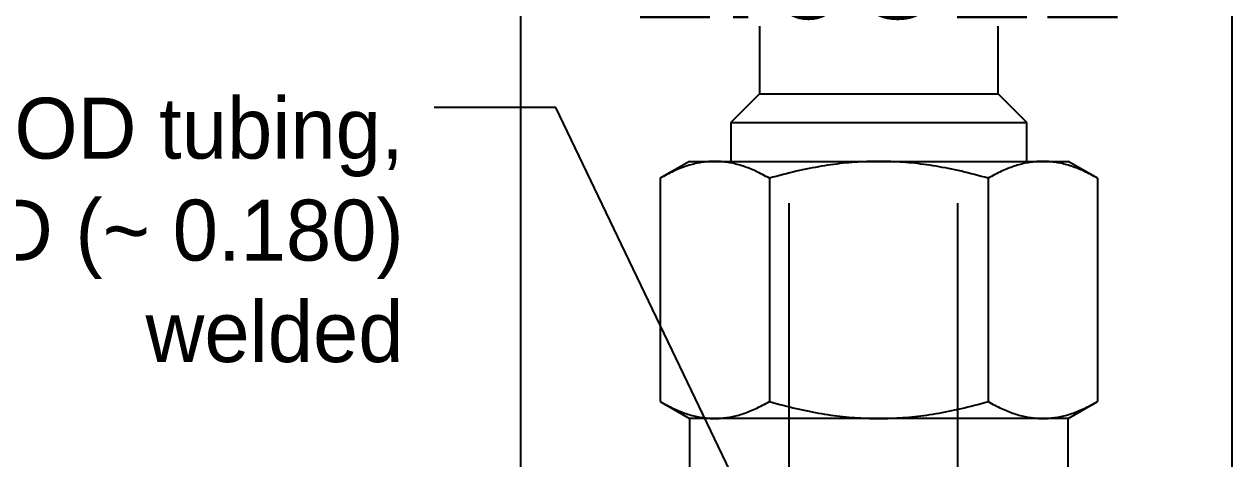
# Model space of a CAD drawing. Extents: x 22.1 to 29.7, y -15.3 to -5.1.
# Drawn here: x 24.506 to 26.293, y -7.217 to -6.575 of the extents above; entities that cross this region are included whole.
import ezdxf
from ezdxf import colors
from ezdxf.entities.mleader import LeaderData, LeaderLine
from ezdxf.math import Vec2, Vec3

# ---------------------------------------------------------------- set-up
doc = ezdxf.new("R2010")
doc.units = 0
doc.header["$MEASUREMENT"] = 0
doc.layers.get('0').update_dxf_attribs({"linetype": 'CONTINUOUS'})
doc.layers.get('Defpoints').update_dxf_attribs({"linetype": 'CONTINUOUS'})
doc.layers.add('TRMODEL1', color=7, linetype='CONTINUOUS')
doc.dimstyles.get("Standard").update_dxf_attribs({"dimtxt": 0.18, "dimasz": 0.18, "dimexe": 0.18, "dimexo": 0.0625, "dimgap": 0.09, "dimtad": 0, "dimtih": 1, "dimtoh": 1, "dimdec": 4, "dimzin": 0, "dimdsep": 46, "dimtxsty": 'Standard', "dimcen": 0.09, "dimadec": 0, "dimazin": 0, "dimtfac": 1, "dimtdec": 4, "dimtofl": 0, "dimtmove": 0, "dimatfit": 3, "dimfxl": 1, "dimtolj": 1, "dimtzin": 0, "dimarcsym": 0})

# ---------------------------------------------------------------- blocks, each defined once
blk = doc.blocks.new('*D20')
at = {"color": 0, "linetype": 'Continuous', "lineweight": -2, "transparency": 16777216}
for p, q in [((25.2398, -7.3532), (25.2398, -6.2978)), ((26.291, -7.3532), (26.291, -6.2978)), ((25.0598, -6.4778), (24.8798, -6.4778)), ((26.471, -6.4778), (26.651, -6.4778))]:
    blk.add_line(p, q, dxfattribs=at)
at = {"color": 0, "linetype": 'Continuous', "transparency": 16777216}
for points in [[(25.0598, -6.4478), (25.0598, -6.5078), (25.2398, -6.4778)], [(26.471, -6.4478), (26.471, -6.5078), (26.291, -6.4778)]]:
    blk.add_solid(points, dxfattribs=at)
at = {"layer": 'Defpoints', "color": 0, "linetype": 'Continuous', "transparency": 16777216}
for p in [(26.291, -6.4778), (25.2398, -7.4157), (26.291, -7.4157)]:
    blk.add_point(p, dxfattribs=at)
at = {"color": 0, "linetype": 'Continuous', "transparency": 16777216, "insert": (25.7654, -6.4778), "char_height": 0.18, "attachment_point": 5}
blk.add_mtext('\\A1;1.0511', dxfattribs=at)

msp = doc.modelspace()

# ---------------------------------------------------------------- linework, layer by layer
at = {"color": 0, "linetype": 'Continuous'}
for p, q in [((25.63551, -6.8395), (25.63551, -7.51999)), ((25.88551, -7.51999), (25.88551, -6.8395))]:
    msp.add_line(p, q, dxfattribs=at)
at = {"layer": 'TRMODEL1', "color": 252, "linetype": 'Continuous'}
for p, q in [((25.59245, -6.57766), (25.59245, -6.67766)), ((25.94495, -6.67766), (25.94495, -6.57766)), ((25.59245, -6.67766), (25.54995, -6.72016)), ((25.59245, -6.67766), (25.94495, -6.67766)), ((25.98745, -6.72016), (25.94495, -6.67766)), ((25.54995, -6.72016), (25.98745, -6.72016)), ((25.54995, -6.72016), (25.54995, -6.77766)), ((25.98745, -6.77766), (25.98745, -6.72016)), ((25.4887, -6.77766), (25.44539, -6.80267)), ((25.4628, -6.79347), (25.46037, -6.79464)), ((25.4652, -6.79234), (25.4628, -6.79347)), ((25.46759, -6.79126), (25.4652, -6.79234)), ((25.46996, -6.79022), (25.46759, -6.79126)), ((25.47231, -6.78923), (25.46996, -6.79022)), ((25.47465, -6.78828), (25.47231, -6.78923)), ((25.47697, -6.78737), (25.47465, -6.78828)), ((25.47928, -6.7865), (25.47697, -6.78737)), ((25.48158, -6.78567), (25.47928, -6.7865)), ((25.48387, -6.78489), (25.48158, -6.78567)), ((25.48614, -6.78415), (25.48387, -6.78489)), ((25.48841, -6.78345), (25.48614, -6.78415)), ((25.49067, -6.78279), (25.48841, -6.78345)), ((25.4887, -6.77766), (25.52622, -6.77766)), ((25.49292, -6.78217), (25.49067, -6.78279)), ((25.49516, -6.78159), (25.49292, -6.78217)), ((25.49739, -6.78105), (25.49516, -6.78159)), ((25.49962, -6.78055), (25.49739, -6.78105)), ((25.50185, -6.78009), (25.49962, -6.78055)), ((25.50407, -6.77967), (25.50185, -6.78009)), ((25.50628, -6.77929), (25.50407, -6.77967)), ((25.5085, -6.77895), (25.50628, -6.77929)), ((25.51071, -6.77865), (25.5085, -6.77895)), ((25.51292, -6.77838), (25.51071, -6.77865)), ((25.51513, -6.77816), (25.51292, -6.77838)), ((25.51735, -6.77798), (25.51513, -6.77816)), ((25.51956, -6.77784), (25.51735, -6.77798)), ((25.52177, -6.77774), (25.51956, -6.77784)), ((25.52399, -6.77768), (25.52177, -6.77774)), ((25.52622, -6.77766), (25.52399, -6.77768)), ((25.52844, -6.77768), (25.52622, -6.77766)), ((25.52622, -6.77766), (25.7687, -6.77766)), ((25.53066, -6.77774), (25.52844, -6.77768)), ((25.53287, -6.77784), (25.53066, -6.77774)), ((25.53509, -6.77798), (25.53287, -6.77784)), ((25.5373, -6.77816), (25.53509, -6.77798)), ((25.53951, -6.77838), (25.5373, -6.77816)), ((25.54172, -6.77865), (25.53951, -6.77838)), ((25.54393, -6.77895), (25.54172, -6.77865)), ((25.54615, -6.77929), (25.54393, -6.77895)), ((25.54836, -6.77967), (25.54615, -6.77929)), ((25.55058, -6.78009), (25.54836, -6.77967)), ((25.55281, -6.78055), (25.55058, -6.78009)), ((25.55504, -6.78105), (25.55281, -6.78055)), ((25.55727, -6.78159), (25.55504, -6.78105)), ((25.55951, -6.78217), (25.55727, -6.78159)), ((25.56176, -6.78279), (25.55951, -6.78217)), ((25.56402, -6.78345), (25.56176, -6.78279)), ((25.56629, -6.78415), (25.56402, -6.78345)), ((25.56856, -6.78489), (25.56629, -6.78415)), ((25.57085, -6.78567), (25.56856, -6.78489)), ((25.57315, -6.7865), (25.57085, -6.78567)), ((25.57546, -6.78737), (25.57315, -6.7865)), ((25.57778, -6.78828), (25.57546, -6.78737)), ((25.58012, -6.78923), (25.57778, -6.78828)), ((25.58248, -6.79022), (25.58012, -6.78923)), ((25.58485, -6.79126), (25.58248, -6.79022)), ((25.58723, -6.79234), (25.58485, -6.79126)), ((25.58964, -6.79347), (25.58723, -6.79234)), ((25.59206, -6.79464), (25.58964, -6.79347)), ((25.64186, -6.79347), (25.63702, -6.79464)), ((25.64667, -6.79234), (25.64186, -6.79347)), ((25.65144, -6.79126), (25.64667, -6.79234)), ((25.65618, -6.79022), (25.65144, -6.79126)), ((25.66089, -6.78923), (25.65618, -6.79022)), ((25.66557, -6.78828), (25.66089, -6.78923)), ((25.67021, -6.78737), (25.66557, -6.78828)), ((25.67484, -6.7865), (25.67021, -6.78737)), ((25.67943, -6.78567), (25.67484, -6.7865)), ((25.68401, -6.78489), (25.67943, -6.78567)), ((25.68856, -6.78415), (25.68401, -6.78489)), ((25.69309, -6.78345), (25.68856, -6.78415)), ((25.69761, -6.78279), (25.69309, -6.78345)), ((25.70211, -6.78217), (25.69761, -6.78279)), ((25.70659, -6.78159), (25.70211, -6.78217)), ((25.71106, -6.78105), (25.70659, -6.78159)), ((25.71552, -6.78055), (25.71106, -6.78105)), ((25.71997, -6.78009), (25.71552, -6.78055)), ((25.72441, -6.77967), (25.71997, -6.78009)), ((25.72884, -6.77929), (25.72441, -6.77967)), ((25.73327, -6.77895), (25.72884, -6.77929)), ((25.73769, -6.77865), (25.73327, -6.77895)), ((25.74212, -6.77838), (25.73769, -6.77865)), ((25.74654, -6.77816), (25.74212, -6.77838)), ((25.75096, -6.77798), (25.74654, -6.77816)), ((25.75539, -6.77784), (25.75096, -6.77798)), ((25.75982, -6.77774), (25.75539, -6.77784)), ((25.76426, -6.77768), (25.75982, -6.77774)), ((25.7687, -6.77766), (25.76426, -6.77768)), ((25.7687, -6.77766), (26.01119, -6.77766)), ((25.77315, -6.77768), (25.7687, -6.77766)), ((25.77759, -6.77774), (25.77315, -6.77768)), ((25.78202, -6.77784), (25.77759, -6.77774)), ((25.78644, -6.77798), (25.78202, -6.77784)), ((25.79087, -6.77816), (25.78644, -6.77798)), ((25.79529, -6.77838), (25.79087, -6.77816)), ((25.79971, -6.77865), (25.79529, -6.77838)), ((25.80414, -6.77895), (25.79971, -6.77865)), ((25.80856, -6.77929), (25.80414, -6.77895)), ((25.813, -6.77967), (25.80856, -6.77929)), ((25.81744, -6.78009), (25.813, -6.77967)), ((25.82189, -6.78055), (25.81744, -6.78009)), ((25.82635, -6.78105), (25.82189, -6.78055)), ((25.83082, -6.78159), (25.82635, -6.78105)), ((25.8353, -6.78217), (25.83082, -6.78159)), ((25.8398, -6.78279), (25.8353, -6.78217)), ((25.84431, -6.78345), (25.8398, -6.78279)), ((25.84885, -6.78415), (25.84431, -6.78345)), ((25.8534, -6.78489), (25.84885, -6.78415)), ((25.85797, -6.78567), (25.8534, -6.78489)), ((25.86257, -6.7865), (25.85797, -6.78567)), ((25.86719, -6.78737), (25.86257, -6.7865)), ((25.87184, -6.78828), (25.86719, -6.78737)), ((25.87652, -6.78923), (25.87184, -6.78828)), ((25.88122, -6.79022), (25.87652, -6.78923)), ((25.88596, -6.79126), (25.88122, -6.79022)), ((25.89073, -6.79234), (25.88596, -6.79126)), ((25.89554, -6.79347), (25.89073, -6.79234)), ((25.90039, -6.79464), (25.89554, -6.79347)), ((25.94777, -6.79347), (25.94535, -6.79464)), ((25.95017, -6.79234), (25.94777, -6.79347)), ((25.95256, -6.79126), (25.95017, -6.79234)), ((25.95493, -6.79022), (25.95256, -6.79126)), ((25.95728, -6.78923), (25.95493, -6.79022)), ((25.95962, -6.78828), (25.95728, -6.78923)), ((25.96195, -6.78737), (25.95962, -6.78828)), ((25.96426, -6.7865), (25.96195, -6.78737)), ((25.96656, -6.78567), (25.96426, -6.7865)), ((25.96884, -6.78489), (25.96656, -6.78567)), ((25.97112, -6.78415), (25.96884, -6.78489)), ((25.97339, -6.78345), (25.97112, -6.78415)), ((25.97564, -6.78279), (25.97339, -6.78345)), ((25.97789, -6.78217), (25.97564, -6.78279)), ((25.98013, -6.78159), (25.97789, -6.78217)), ((25.98237, -6.78105), (25.98013, -6.78159)), ((25.9846, -6.78055), (25.98237, -6.78105)), ((25.98682, -6.78009), (25.9846, -6.78055)), ((25.98904, -6.77967), (25.98682, -6.78009)), ((25.99126, -6.77929), (25.98904, -6.77967)), ((25.99347, -6.77895), (25.99126, -6.77929)), ((25.99569, -6.77865), (25.99347, -6.77895)), ((25.9979, -6.77838), (25.99569, -6.77865)), ((26.00011, -6.77816), (25.9979, -6.77838)), ((26.00232, -6.77798), (26.00011, -6.77816)), ((26.00453, -6.77784), (26.00232, -6.77798)), ((26.00675, -6.77774), (26.00453, -6.77784)), ((26.00897, -6.77768), (26.00675, -6.77774)), ((26.01119, -6.77766), (26.00897, -6.77768)), ((26.01341, -6.77768), (26.01119, -6.77766)), ((26.01119, -6.77766), (26.0487, -6.77766)), ((26.01563, -6.77774), (26.01341, -6.77768)), ((26.01785, -6.77784), (26.01563, -6.77774)), ((26.02006, -6.77798), (26.01785, -6.77784)), ((26.02227, -6.77816), (26.02006, -6.77798)), ((26.02448, -6.77838), (26.02227, -6.77816)), ((26.02669, -6.77865), (26.02448, -6.77838)), ((26.02891, -6.77895), (26.02669, -6.77865)), ((26.03112, -6.77929), (26.02891, -6.77895)), ((26.03334, -6.77967), (26.03112, -6.77929)), ((26.03556, -6.78009), (26.03334, -6.77967)), ((26.03778, -6.78055), (26.03556, -6.78009)), ((26.04001, -6.78105), (26.03778, -6.78055)), ((26.04225, -6.78159), (26.04001, -6.78105)), ((26.04449, -6.78217), (26.04225, -6.78159)), ((26.04674, -6.78279), (26.04449, -6.78217)), ((26.04899, -6.78345), (26.04674, -6.78279)), ((26.09202, -6.80267), (26.0487, -6.77766)), ((26.05126, -6.78415), (26.04899, -6.78345)), ((26.05354, -6.78489), (26.05126, -6.78415)), ((26.05582, -6.78567), (26.05354, -6.78489)), ((26.05812, -6.7865), (26.05582, -6.78567)), ((26.06043, -6.78737), (26.05812, -6.7865)), ((26.06276, -6.78828), (26.06043, -6.78737)), ((26.0651, -6.78923), (26.06276, -6.78828)), ((26.06745, -6.79022), (26.0651, -6.78923)), ((26.06982, -6.79126), (26.06745, -6.79022)), ((26.07221, -6.79234), (26.06982, -6.79126)), ((26.07461, -6.79347), (26.07221, -6.79234)), ((26.07703, -6.79464), (26.07461, -6.79347)), ((25.44794, -6.80121), (25.44539, -6.80267)), ((25.44539, -6.80267), (25.44539, -7.13265)), ((25.45047, -6.7998), (25.44794, -6.80121)), ((25.45298, -6.79844), (25.45047, -6.7998)), ((25.45547, -6.79713), (25.45298, -6.79844)), ((25.45793, -6.79586), (25.45547, -6.79713)), ((25.46037, -6.79464), (25.45793, -6.79586)), ((25.5945, -6.79586), (25.59206, -6.79464)), ((25.59696, -6.79713), (25.5945, -6.79586)), ((25.59945, -6.79844), (25.59696, -6.79713)), ((25.60196, -6.7998), (25.59945, -6.79844)), ((25.60449, -6.80121), (25.60196, -6.7998)), ((25.60704, -6.80267), (25.60449, -6.80121)), ((25.61216, -6.80121), (25.60704, -6.80267)), ((25.60704, -6.80267), (25.60704, -7.13265)), ((25.61722, -6.7998), (25.61216, -6.80121)), ((25.62224, -6.79844), (25.61722, -6.7998)), ((25.62721, -6.79713), (25.62224, -6.79844)), ((25.63213, -6.79586), (25.62721, -6.79713)), ((25.63702, -6.79464), (25.63213, -6.79586)), ((25.90527, -6.79586), (25.90039, -6.79464)), ((25.9102, -6.79713), (25.90527, -6.79586)), ((25.91517, -6.79844), (25.9102, -6.79713)), ((25.92019, -6.7998), (25.91517, -6.79844)), ((25.92525, -6.80121), (25.92019, -6.7998)), ((25.93036, -6.80267), (25.92525, -6.80121)), ((25.93292, -6.80121), (25.93036, -6.80267)), ((25.93036, -6.80267), (25.93036, -7.13265)), ((25.93545, -6.7998), (25.93292, -6.80121)), ((25.93796, -6.79844), (25.93545, -6.7998)), ((25.94044, -6.79713), (25.93796, -6.79844)), ((25.9429, -6.79586), (25.94044, -6.79713)), ((25.94535, -6.79464), (25.9429, -6.79586)), ((26.07948, -6.79586), (26.07703, -6.79464)), ((26.08194, -6.79713), (26.07948, -6.79586)), ((26.08442, -6.79844), (26.08194, -6.79713)), ((26.08693, -6.7998), (26.08442, -6.79844)), ((26.08946, -6.80121), (26.08693, -6.7998)), ((26.09202, -6.80267), (26.08946, -6.80121)), ((26.09202, -6.80267), (26.09202, -7.13265)), ((25.44539, -7.13265), (25.44794, -7.13411)), ((25.44539, -7.13265), (25.4887, -7.15766)), ((25.60449, -7.13411), (25.60704, -7.13265)), ((25.60704, -7.13265), (25.61216, -7.13411)), ((25.92525, -7.13411), (25.93036, -7.13265)), ((25.93036, -7.13265), (25.93292, -7.13411)), ((26.0487, -7.15766), (26.09202, -7.13265)), ((26.08946, -7.13411), (26.09202, -7.13265)), ((25.44794, -7.13411), (25.45047, -7.13552)), ((25.45047, -7.13552), (25.45298, -7.13688)), ((25.45298, -7.13688), (25.45547, -7.13819)), ((25.45547, -7.13819), (25.45793, -7.13945)), ((25.45793, -7.13945), (25.46037, -7.14067)), ((25.46037, -7.14067), (25.4628, -7.14184)), ((25.4628, -7.14184), (25.4652, -7.14297)), ((25.4652, -7.14297), (25.46759, -7.14405)), ((25.46759, -7.14405), (25.46996, -7.14509)), ((25.46996, -7.14509), (25.47231, -7.14609)), ((25.47231, -7.14609), (25.47465, -7.14704)), ((25.47465, -7.14704), (25.47697, -7.14795)), ((25.47697, -7.14795), (25.47928, -7.14882)), ((25.47928, -7.14882), (25.48158, -7.14964)), ((25.48158, -7.14964), (25.48387, -7.15042)), ((25.48387, -7.15042), (25.48614, -7.15117)), ((25.56629, -7.15117), (25.56856, -7.15042)), ((25.56856, -7.15042), (25.57085, -7.14964)), ((25.57085, -7.14964), (25.57315, -7.14882)), ((25.57315, -7.14882), (25.57546, -7.14795)), ((25.57546, -7.14795), (25.57778, -7.14704)), ((25.57778, -7.14704), (25.58012, -7.14609)), ((25.58012, -7.14609), (25.58248, -7.14509)), ((25.58248, -7.14509), (25.58485, -7.14405)), ((25.58485, -7.14405), (25.58723, -7.14297)), ((25.58723, -7.14297), (25.58964, -7.14184)), ((25.58964, -7.14184), (25.59206, -7.14067)), ((25.59206, -7.14067), (25.5945, -7.13945)), ((25.5945, -7.13945), (25.59696, -7.13819)), ((25.59696, -7.13819), (25.59945, -7.13688)), ((25.59945, -7.13688), (25.60196, -7.13552)), ((25.60196, -7.13552), (25.60449, -7.13411)), ((25.61216, -7.13411), (25.61722, -7.13552)), ((25.61722, -7.13552), (25.62224, -7.13688)), ((25.62224, -7.13688), (25.62721, -7.13819)), ((25.62721, -7.13819), (25.63213, -7.13945)), ((25.63213, -7.13945), (25.63702, -7.14067)), ((25.63702, -7.14067), (25.64186, -7.14184)), ((25.64186, -7.14184), (25.64667, -7.14297)), ((25.64667, -7.14297), (25.65144, -7.14405)), ((25.65144, -7.14405), (25.65618, -7.14509)), ((25.65618, -7.14509), (25.66089, -7.14609)), ((25.66089, -7.14609), (25.66557, -7.14704)), ((25.66557, -7.14704), (25.67021, -7.14795)), ((25.67021, -7.14795), (25.67484, -7.14882)), ((25.67484, -7.14882), (25.67943, -7.14964)), ((25.67943, -7.14964), (25.68401, -7.15042)), ((25.68401, -7.15042), (25.68856, -7.15117)), ((25.84885, -7.15117), (25.8534, -7.15042)), ((25.8534, -7.15042), (25.85797, -7.14964)), ((25.85797, -7.14964), (25.86257, -7.14882)), ((25.86257, -7.14882), (25.86719, -7.14795)), ((25.86719, -7.14795), (25.87184, -7.14704)), ((25.87184, -7.14704), (25.87652, -7.14609)), ((25.87652, -7.14609), (25.88122, -7.14509)), ((25.88122, -7.14509), (25.88596, -7.14405)), ((25.88596, -7.14405), (25.89073, -7.14297)), ((25.89073, -7.14297), (25.89554, -7.14184)), ((25.89554, -7.14184), (25.90039, -7.14067)), ((25.90039, -7.14067), (25.90527, -7.13945)), ((25.90527, -7.13945), (25.9102, -7.13819)), ((25.9102, -7.13819), (25.91517, -7.13688)), ((25.91517, -7.13688), (25.92019, -7.13552)), ((25.92019, -7.13552), (25.92525, -7.13411)), ((25.93292, -7.13411), (25.93545, -7.13552)), ((25.93545, -7.13552), (25.93796, -7.13688)), ((25.93796, -7.13688), (25.94044, -7.13819)), ((25.94044, -7.13819), (25.9429, -7.13945)), ((25.9429, -7.13945), (25.94535, -7.14067)), ((25.94535, -7.14067), (25.94777, -7.14184)), ((25.94777, -7.14184), (25.95017, -7.14297)), ((25.95017, -7.14297), (25.95256, -7.14405)), ((25.95256, -7.14405), (25.95493, -7.14509)), ((25.95493, -7.14509), (25.95728, -7.14609)), ((25.95728, -7.14609), (25.95962, -7.14704)), ((25.95962, -7.14704), (25.96195, -7.14795)), ((25.96195, -7.14795), (25.96426, -7.14882)), ((25.96426, -7.14882), (25.96656, -7.14964)), ((25.96656, -7.14964), (25.96884, -7.15042)), ((25.96884, -7.15042), (25.97112, -7.15117)), ((26.05126, -7.15117), (26.05354, -7.15042)), ((26.05354, -7.15042), (26.05582, -7.14964)), ((26.05582, -7.14964), (26.05812, -7.14882)), ((26.05812, -7.14882), (26.06043, -7.14795)), ((26.06043, -7.14795), (26.06276, -7.14704)), ((26.06276, -7.14704), (26.0651, -7.14609)), ((26.0651, -7.14609), (26.06745, -7.14509)), ((26.06745, -7.14509), (26.06982, -7.14405)), ((26.06982, -7.14405), (26.07221, -7.14297)), ((26.07221, -7.14297), (26.07461, -7.14184)), ((26.07461, -7.14184), (26.07703, -7.14067)), ((26.07703, -7.14067), (26.07948, -7.13945)), ((26.07948, -7.13945), (26.08194, -7.13819)), ((26.08194, -7.13819), (26.08442, -7.13688)), ((26.08442, -7.13688), (26.08693, -7.13552)), ((26.08693, -7.13552), (26.08946, -7.13411)), ((25.48614, -7.15117), (25.48841, -7.15187)), ((25.48841, -7.15187), (25.49067, -7.15253)), ((25.52622, -7.15766), (25.4887, -7.15766)), ((25.4887, -7.15766), (25.4887, -7.27766)), ((25.49067, -7.15253), (25.49292, -7.15315)), ((25.49292, -7.15315), (25.49516, -7.15373)), ((25.49516, -7.15373), (25.49739, -7.15427)), ((25.49739, -7.15427), (25.49962, -7.15477)), ((25.49962, -7.15477), (25.50185, -7.15523)), ((25.50185, -7.15523), (25.50407, -7.15565)), ((25.50407, -7.15565), (25.50628, -7.15603)), ((25.50628, -7.15603), (25.5085, -7.15637)), ((25.5085, -7.15637), (25.51071, -7.15667)), ((25.51071, -7.15667), (25.51292, -7.15693)), ((25.51292, -7.15693), (25.51513, -7.15715)), ((25.51513, -7.15715), (25.51735, -7.15733)), ((25.51735, -7.15733), (25.51956, -7.15747)), ((25.51956, -7.15747), (25.52177, -7.15758)), ((25.52177, -7.15758), (25.52399, -7.15764)), ((25.52399, -7.15764), (25.52622, -7.15766)), ((25.52622, -7.15766), (25.52844, -7.15764)), ((25.7687, -7.15766), (25.52622, -7.15766)), ((25.52844, -7.15764), (25.53066, -7.15758)), ((25.53066, -7.15758), (25.53287, -7.15747)), ((25.53287, -7.15747), (25.53509, -7.15733)), ((25.53509, -7.15733), (25.5373, -7.15715)), ((25.5373, -7.15715), (25.53951, -7.15693)), ((25.53951, -7.15693), (25.54172, -7.15667)), ((25.54172, -7.15667), (25.54393, -7.15637)), ((25.54393, -7.15637), (25.54615, -7.15603)), ((25.54615, -7.15603), (25.54836, -7.15565)), ((25.54836, -7.15565), (25.55058, -7.15523)), ((25.55058, -7.15523), (25.55281, -7.15477)), ((25.55281, -7.15477), (25.55504, -7.15427)), ((25.55504, -7.15427), (25.55727, -7.15373)), ((25.55727, -7.15373), (25.55951, -7.15315)), ((25.55951, -7.15315), (25.56176, -7.15253)), ((25.56176, -7.15253), (25.56402, -7.15187)), ((25.56402, -7.15187), (25.56629, -7.15117)), ((25.68856, -7.15117), (25.69309, -7.15187)), ((25.69309, -7.15187), (25.69761, -7.15253)), ((25.69761, -7.15253), (25.70211, -7.15315)), ((25.70211, -7.15315), (25.70659, -7.15373)), ((25.70659, -7.15373), (25.71106, -7.15427)), ((25.71106, -7.15427), (25.71552, -7.15477)), ((25.71552, -7.15477), (25.71997, -7.15523)), ((25.71997, -7.15523), (25.72441, -7.15565)), ((25.72441, -7.15565), (25.72884, -7.15603)), ((25.72884, -7.15603), (25.73327, -7.15637)), ((25.73327, -7.15637), (25.73769, -7.15667)), ((25.73769, -7.15667), (25.74212, -7.15693)), ((25.74212, -7.15693), (25.74654, -7.15715)), ((25.74654, -7.15715), (25.75096, -7.15733)), ((25.75096, -7.15733), (25.75539, -7.15747)), ((25.75539, -7.15747), (25.75982, -7.15758)), ((25.75982, -7.15758), (25.76426, -7.15764)), ((25.76426, -7.15764), (25.7687, -7.15766)), ((25.7687, -7.15766), (25.77315, -7.15764)), ((26.01119, -7.15766), (25.7687, -7.15766)), ((25.77315, -7.15764), (25.77759, -7.15758)), ((25.77759, -7.15758), (25.78202, -7.15747)), ((25.78202, -7.15747), (25.78644, -7.15733)), ((25.78644, -7.15733), (25.79087, -7.15715)), ((25.79087, -7.15715), (25.79529, -7.15693)), ((25.79529, -7.15693), (25.79971, -7.15667)), ((25.79971, -7.15667), (25.80414, -7.15637)), ((25.80414, -7.15637), (25.80856, -7.15603)), ((25.80856, -7.15603), (25.813, -7.15565)), ((25.813, -7.15565), (25.81744, -7.15523)), ((25.81744, -7.15523), (25.82189, -7.15477)), ((25.82189, -7.15477), (25.82635, -7.15427)), ((25.82635, -7.15427), (25.83082, -7.15373)), ((25.83082, -7.15373), (25.8353, -7.15315)), ((25.8353, -7.15315), (25.8398, -7.15253)), ((25.8398, -7.15253), (25.84431, -7.15187)), ((25.84431, -7.15187), (25.84885, -7.15117)), ((25.97112, -7.15117), (25.97339, -7.15187)), ((25.97339, -7.15187), (25.97564, -7.15253)), ((25.97564, -7.15253), (25.97789, -7.15315)), ((25.97789, -7.15315), (25.98013, -7.15373)), ((25.98013, -7.15373), (25.98237, -7.15427)), ((25.98237, -7.15427), (25.9846, -7.15477)), ((25.9846, -7.15477), (25.98682, -7.15523)), ((25.98682, -7.15523), (25.98904, -7.15565)), ((25.98904, -7.15565), (25.99126, -7.15603)), ((25.99126, -7.15603), (25.99347, -7.15637)), ((25.99347, -7.15637), (25.99569, -7.15667)), ((25.99569, -7.15667), (25.9979, -7.15693)), ((25.9979, -7.15693), (26.00011, -7.15715)), ((26.00011, -7.15715), (26.00232, -7.15733)), ((26.00232, -7.15733), (26.00453, -7.15747)), ((26.00453, -7.15747), (26.00675, -7.15758)), ((26.00675, -7.15758), (26.00897, -7.15764)), ((26.00897, -7.15764), (26.01119, -7.15766)), ((26.01119, -7.15766), (26.01341, -7.15764)), ((26.0487, -7.15766), (26.01119, -7.15766)), ((26.01341, -7.15764), (26.01563, -7.15758)), ((26.01563, -7.15758), (26.01785, -7.15747)), ((26.01785, -7.15747), (26.02006, -7.15733)), ((26.02006, -7.15733), (26.02227, -7.15715)), ((26.02227, -7.15715), (26.02448, -7.15693)), ((26.02448, -7.15693), (26.02669, -7.15667)), ((26.02669, -7.15667), (26.02891, -7.15637)), ((26.02891, -7.15637), (26.03112, -7.15603)), ((26.03112, -7.15603), (26.03334, -7.15565)), ((26.03334, -7.15565), (26.03556, -7.15523)), ((26.03556, -7.15523), (26.03778, -7.15477)), ((26.03778, -7.15477), (26.04001, -7.15427)), ((26.04001, -7.15427), (26.04225, -7.15373)), ((26.04225, -7.15373), (26.04449, -7.15315)), ((26.04449, -7.15315), (26.04674, -7.15253)), ((26.04674, -7.15253), (26.04899, -7.15187)), ((26.0487, -7.27766), (26.0487, -7.15766)), ((26.04899, -7.15187), (26.05126, -7.15117))]:
    msp.add_line(p, q, dxfattribs=at)

# ---------------------------------------------------------------- dimensions: what is measured, and where the dimension line sits
at = {"color": 6, "linetype": 'Continuous'}
dim = msp.add_linear_dim(base=(26.29095, -6.47782), p1=(25.23983, -7.41574), p2=(26.29095, -7.41574), dimstyle='Standard', dxfattribs=at)
dim.commit()
dim.dimension.update_dxf_attribs({"geometry": '*D20', "text_midpoint": (25.76539, -6.47782)})

# ---------------------------------------------------------------- leaders
at = {"color": 3, "lineweight": 15}
ml = msp.add_multileader_mtext('Standard', dxfattribs=at)
ml.set_content('\\A1;{\\H0.7x;\\S1/4;\\H1.42857x; OD tubing,\\PID TBD (~ 0.180)\\Pwelded}', color=3)
ml.set_leader_properties()
ml.build(insert=Vec2(0, 0))
ml.multileader.update_dxf_attribs({"dogleg_length": 0.36, "arrow_head_size": 0.09, "scale": 0.5})
ctx = ml.context
ctx.base_point, ctx.scale, ctx.char_height, ctx.arrow_head_size, ctx.landing_gap_size, ctx.plane_origin = Vec3(23.82138, -6.69805), 0.5, 0.09, 0.09, 0.045, Vec3(21.45127, -6.57046)
ctx.text_align_type = 2
notes = []
notes.append((ctx, [(1, (1, 1, 0), (25.29138, -6.69805), (-1, 0), 0.18, [(0, [(25.63551, -7.41574)], 0, [])])]))
ctx.mtext.insert, ctx.mtext.width, ctx.mtext.alignment, ctx.mtext.flow_direction = Vec3(25.06638, -6.65305), 3.3542377, 3, 5
for ctx, leaders in notes:
    for number, flags, end, landing, length, lines in leaders:
        leader = LeaderData()
        leader.index, (leader.has_last_leader_line, leader.has_dogleg_vector, leader.attachment_direction) = number, flags
        leader.last_leader_point, leader.dogleg_vector, leader.dogleg_length = Vec3(end), Vec3(landing), length
        for number, points, colour, breaks in lines:
            line = LeaderLine()
            line.index, line.vertices, line.color, line.breaks = number, Vec3.list(points), colors.encode_raw_color(colour), breaks
            leader.lines.append(line)
        ctx.leaders.append(leader)

doc.saveas('drawing.dxf')
